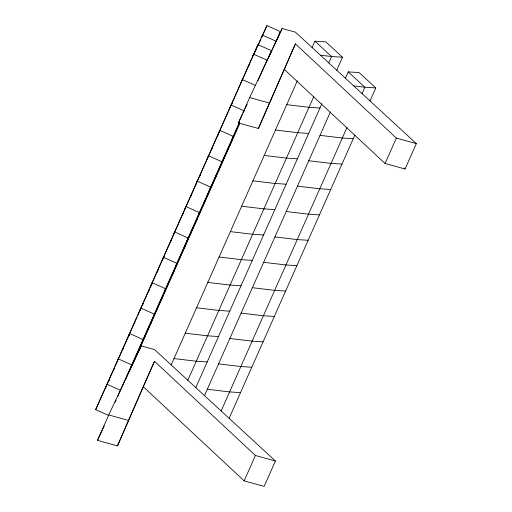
<?xml version="1.0" encoding="UTF-8"?>
<svg xmlns="http://www.w3.org/2000/svg" width="512" height="512" viewBox="0 0 512 512"><rect width="100%" height="100%" fill="white"/><g stroke="black" fill="none" stroke-linecap="round" stroke-linejoin="round"><path stroke-width="0.77" d="M105.773 387.418L106.938 384.23L120.493 390.298L117.677 396.646M117.043 362.022L118.214 358.842L131.77 364.902L130.605 368.083M128.32 336.634L129.485 333.453L143.04 339.514L141.875 342.694M139.59 311.238L140.762 308.058L154.317 314.118L153.152 317.306M150.867 285.85L152.032 282.669L165.587 288.73L164.422 291.91M162.138 260.454L163.302 257.274L176.864 263.341L175.699 266.522M173.414 235.066L174.579 231.885L188.134 237.946L186.97 241.126M184.685 209.677L185.85 206.49L199.411 212.557L198.246 215.738M195.962 184.282L197.126 181.101L210.682 187.162L209.517 190.342M207.232 158.893L208.397 155.712L221.958 161.773L220.787 164.954M139.546 349.056L140.71 345.875M218.509 133.498L219.674 130.317L233.229 136.378L232.064 139.565M229.779 108.109L230.944 104.928L244.506 110.989M150.816 323.667L151.981 320.486M241.056 82.714L242.221 79.533L255.776 85.6M162.093 298.272L163.258 295.091M173.363 272.883L174.528 269.702M261.498 37.658L266.906 25.6L280.461 31.661L276.077 41.536M184.64 247.488L185.805 244.307M195.91 222.099L197.075 218.918M207.187 196.71L208.352 193.523M218.458 171.315L219.622 168.134M229.728 145.926L230.899 142.746M266.464 61.798L271.52 50.694L257.965 44.627L95.667 409.626L108.506 415.366M275.405 42.765L280.461 31.661M275.418 461.011L255.418 455.482L154.496 361.274L143.219 386.662L244.141 480.877L264.141 486.4L275.418 461.011L154.528 349.574L141.197 345.888L108.742 414.963L97.466 440.358L117.466 445.882L142.906 387.392M117.466 445.882L154.496 361.274M416.333 143.616L295.45 32.179L282.112 28.499L249.658 97.574L238.381 122.963L258.387 128.486L295.411 43.878L396.333 138.086L416.333 143.616L405.062 169.005L385.062 163.482L284.141 69.267M258.387 128.486L295.411 43.878M114.47 367.827L95.667 409.626M115.11 366.374L137.018 317.043M137.658 315.59L143.136 303.258M143.782 301.811L185.651 207.494M186.298 206.048L228.166 111.738M228.813 110.285L234.291 97.952M234.931 96.499L252.006 58.048M257.965 44.627L252.326 57.325L253.491 54.144L267.053 60.205L257.971 80.659M108.474 381.888L109.44 379.712M113.626 370.285L114.592 368.109M122.323 350.694L123.29 348.518M128.442 336.909L129.408 334.733M134.24 323.853L134.88 322.4M140.358 310.067L141.005 308.614M142.291 305.715L143.258 303.539M148.41 291.93L149.376 289.754M150.989 286.125L151.955 283.949M157.107 272.346L158.074 270.17M162.906 259.283L164.192 256.384M170.957 241.146L171.923 238.97M182.874 214.304L183.52 212.858M190.931 196.166L191.891 193.99M199.622 176.582L200.589 174.406M211.539 149.741L212.832 146.835M217.664 135.955L218.304 134.502M219.597 131.603L220.563 129.427M231.514 104.762L232.154 103.309M248.262 67.034L249.229 64.858M254.381 53.248L256.314 48.896M256.96 47.45L262.432 35.117L275.994 41.178L271.61 51.053M258.048 45.549L260.947 39.021M261.581 37.594L266.906 25.6M115.174 402.285L116.109 400.173M120.806 389.594L239.347 122.598M125.594 379.373L127.469 375.136M127.782 374.432L239.469 122.874M268.704 57.037L271.52 50.694M129.747 370.56L239.597 123.155M270.042 54.579L270.982 52.461M134.221 361.05L135.789 357.523M136.723 355.405L239.718 123.437M138.618 351.693L139.91 348.794M140.55 347.341L141.197 345.888M278.246 37.203L278.893 35.75M280.179 32.851L282.112 28.499M171.181 364.922L297.363 80.717M312.096 47.526L314.918 41.178L325.85 41.882L342.496 57.229L336.704 70.291M187.834 380.269L313.715 96.73M328.749 62.88L331.565 56.531L342.496 57.229M195.942 387.322L321.882 103.661M204.48 395.622L330.342 112.141M345.402 78.227L348.218 71.878L359.149 72.582L375.802 87.93L370.003 100.986M221.133 410.97L347.021 127.43M362.048 93.574L364.87 87.226L375.802 87.93M229.248 418.016L354.861 135.085M244.141 480.877L255.418 455.482M385.062 163.482L396.333 138.086M238.381 122.963L242.451 114.31M243.13 112.864L244.486 109.978M245.165 108.538L247.194 104.211M97.466 440.358L102.214 430.259M102.886 428.819L104.243 425.933M319.949 108.013L309.024 107.315L286.733 104.659M308.678 133.408L297.747 132.704L275.462 130.048M353.254 138.714L342.323 138.01L320.032 135.36M297.408 158.797L286.477 158.093L264.186 155.443M341.978 164.102L331.046 163.398L308.762 160.749M286.131 184.186L275.2 183.488L252.915 180.832M330.707 189.498L319.776 188.794L297.491 186.138M274.861 209.581L263.93 208.877L241.638 206.227M319.43 214.886L308.499 214.182L286.214 211.533M263.584 234.97L252.653 234.272L230.368 231.616M308.16 240.275L297.229 239.578L274.944 236.922M252.314 260.365L241.382 259.661L219.091 257.011M296.883 265.67L285.958 264.966L263.667 262.317M241.037 285.754L230.106 285.056L207.821 282.4M285.613 291.059L274.682 290.362L252.397 287.706M229.766 311.149L218.835 310.445L196.544 307.789M274.342 316.454L263.411 315.75L241.12 313.101M218.49 336.538L207.558 335.834L185.274 333.184M263.066 341.843L252.134 341.139L229.85 338.49M207.219 361.926L196.288 361.229L173.997 358.573M251.795 367.238L240.864 366.534L218.573 363.878M240.518 392.627L229.587 391.923L207.302 389.274M320.422 55.2L331.565 56.531L314.918 41.178M353.728 85.901L364.87 87.226L348.218 71.878M249.658 97.574L269.658 103.098M108.742 414.963L128.742 420.493M403.891 167.93L405.062 169.005"/></g></svg>
